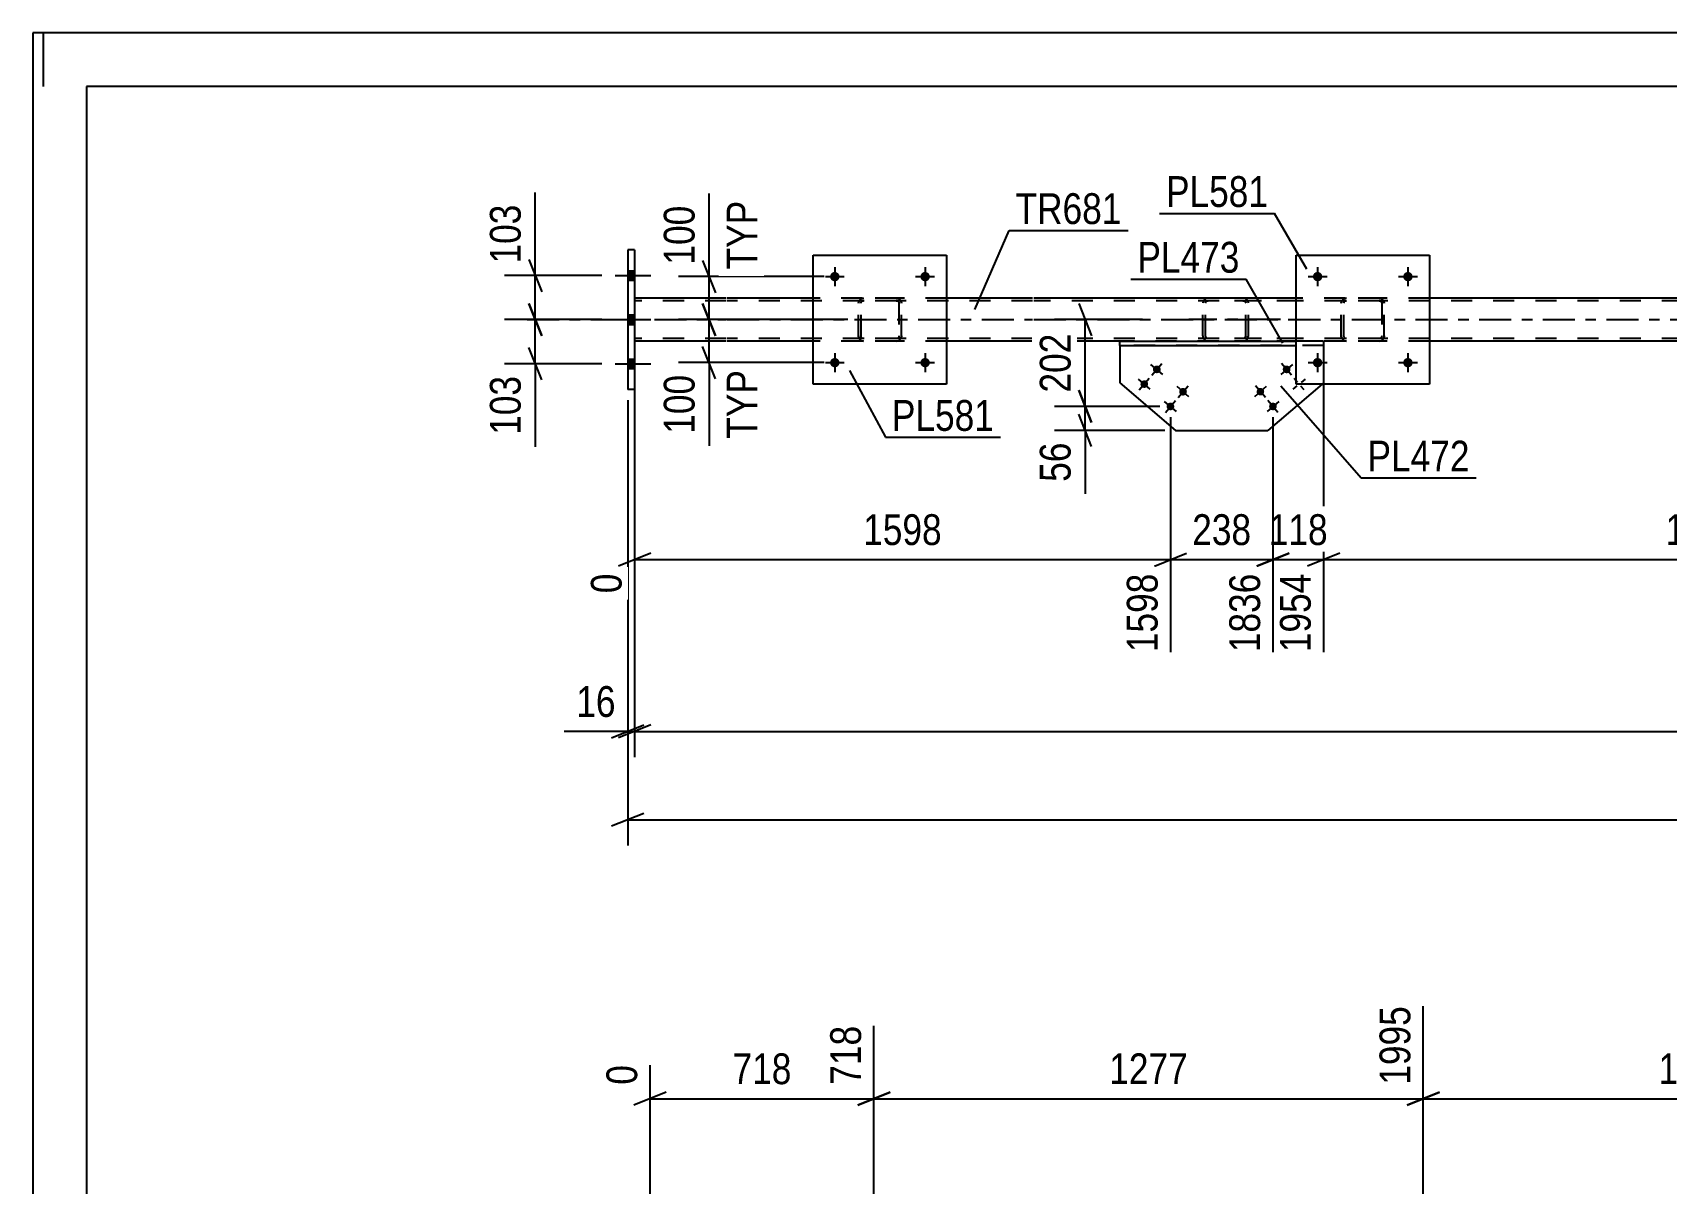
# Model space of a CAD drawing. Header units: millimetres. Extents: x -57 to 784, y -442 to 152.
# Drawn here: x -57.4 to 94.5, y 45.2 to 152.2 of the extents above; entities that cross this region are included whole.
import ezdxf

# ---------------------------------------------------------------- set-up
doc = ezdxf.new("R2010")
doc.units = ezdxf.units.MM
doc.linetypes.add('DXK_LINE_DOT2', pattern=[3.9198, 1.9599, -1.9599])
doc.linetypes.add('DXK_LINE_DOT3', pattern=[5.9187, 2.979, -0.9799, 0.9799, -0.9799])
doc.styles.add('Arial Narrow', font='ARIALN.TTF', dxfattribs={"height": 0.2})

# ---------------------------------------------------------------- blocks, each defined once
blk = doc.blocks.new('Unknown-761523242-1114')
at = {"color": 5, "linetype": 'Continuous'}
for p, q in [((783.59, 152.19), (-57.41, 152.19)), ((-57.41, 152.19), (-57.41, -441.81)), ((-56.41, 147.19), (-56.41, 152.19)), ((778.59, 147.19), (-52.41, 147.19)), ((-52.41, 147.19), (-52.41, -436.81))]:
    blk.add_line(p, q, dxfattribs=at)
blk = doc.blocks.new('Bolt-761523242-2427 - 2393')
at = {"linetype": 'Continuous'}
for points in [[(58.92, 120.65, -1), (59.47, 121.12, -1)], [(56.49, 118.58, -1), (57.03, 119.04, -1)], [(57.65, 117.21, -1), (58.2, 117.67, -1)]]:
    blk.add_hatch(color=1, dxfattribs=at).paths.add_polyline_path(points)
at = {"color": 1, "linetype": 'Continuous'}
for p, q in [((59.74, 121.35), (58.65, 120.42)), ((59.66, 120.34), (58.73, 121.43)), ((59.9, 120.06), (60.21, 119.7)), ((57.31, 119.28), (56.21, 118.34)), ((57.23, 118.26), (56.29, 119.36)), ((59.82, 119.05), (60.18, 119.36)), ((60.83, 118.97), (60.52, 119.33)), ((60.91, 119.98), (60.55, 119.67)), ((58.48, 117.91), (57.38, 116.97)), ((58.39, 116.89), (57.46, 117.99))]:
    blk.add_line(p, q, dxfattribs=at)
blk = doc.blocks.new('Bolt-761523242-2428 - 2393')
at = {"linetype": 'Continuous'}
for points in [[(46.85, 121.12, -1), (47.4, 120.65, -1)], [(45.69, 119.75, -1), (46.23, 119.28, -1)], [(49.29, 119.04, -1), (49.84, 118.58, -1)], [(48.12, 117.67, -1), (48.67, 117.21, -1)]]:
    blk.add_hatch(color=1, dxfattribs=at).paths.add_polyline_path(points)
at = {"color": 1, "linetype": 'Continuous'}
for p, q in [((45.49, 118.97), (46.43, 120.06)), ((47.68, 120.42), (46.58, 121.35)), ((46.66, 120.34), (47.59, 121.43)), ((46.51, 119.05), (45.41, 119.98)), ((50.11, 118.34), (49.02, 119.28)), ((49.1, 118.26), (50.03, 119.36)), ((48.95, 116.97), (47.85, 117.91)), ((47.93, 116.89), (48.86, 117.99))]:
    blk.add_line(p, q, dxfattribs=at)
blk = doc.blocks.new('Bolt-761523242-2451 - 2393')
at = {"linetype": 'Continuous'}
for points in [[(62.52, 129.51, -1), (61.64, 129.51, -1)], [(70.92, 129.51, -1), (70.04, 129.51, -1)]]:
    blk.add_hatch(color=1, dxfattribs=at).paths.add_polyline_path(points)
at = {"color": 1, "linetype": 'Continuous'}
for p, q in [((61.2, 129.51), (62.96, 129.51)), ((62.08, 130.39), (62.08, 128.63)), ((69.6, 129.51), (71.36, 129.51)), ((70.48, 130.39), (70.48, 128.63))]:
    blk.add_line(p, q, dxfattribs=at)
blk = doc.blocks.new('Bolt-761523242-2452 - 2393')
at = {"linetype": 'Continuous'}
for points in [[(62.52, 121.51, -1), (61.64, 121.51, -1)], [(70.92, 121.51, -1), (70.04, 121.51, -1)]]:
    blk.add_hatch(color=1, dxfattribs=at).paths.add_polyline_path(points)
at = {"color": 1, "linetype": 'Continuous'}
for p, q in [((62.08, 122.39), (62.08, 120.63)), ((70.48, 122.39), (70.48, 120.63)), ((61.2, 121.51), (62.96, 121.51)), ((69.6, 121.51), (71.36, 121.51))]:
    blk.add_line(p, q, dxfattribs=at)
blk = doc.blocks.new('Bolt-761523242-2453 - 2393')
at = {"linetype": 'Continuous'}
for points in [[(17.62, 129.51, -1), (16.74, 129.51, -1)], [(26.02, 129.51, -1), (25.14, 129.51, -1)]]:
    blk.add_hatch(color=1, dxfattribs=at).paths.add_polyline_path(points)
at = {"color": 1, "linetype": 'Continuous'}
for p, q in [((16.3, 129.51), (18.06, 129.51)), ((17.18, 130.39), (17.18, 128.63)), ((24.7, 129.51), (26.46, 129.51)), ((25.58, 130.39), (25.58, 128.63))]:
    blk.add_line(p, q, dxfattribs=at)
blk = doc.blocks.new('Bolt-761523242-2454 - 2393')
at = {"linetype": 'Continuous'}
for points in [[(17.62, 121.51, -1), (16.74, 121.51, -1)], [(26.02, 121.51, -1), (25.14, 121.51, -1)]]:
    blk.add_hatch(color=1, dxfattribs=at).paths.add_polyline_path(points)
at = {"color": 1, "linetype": 'Continuous'}
for p, q in [((17.18, 122.39), (17.18, 120.63)), ((25.58, 122.39), (25.58, 120.63)), ((16.3, 121.51), (18.06, 121.51)), ((24.7, 121.51), (26.46, 121.51))]:
    blk.add_line(p, q, dxfattribs=at)
blk = doc.blocks.new('Bolt-761523242-2460 - 2393')
at = {"linetype": 'Continuous'}
for points in [[(-1.44, 129.17), (-1.44, 130.05), (-2.08, 130.05), (-2.08, 129.17)], [(-1.44, 129.17), (-1.44, 130.05), (-2.08, 130.05), (-2.08, 129.17)], [(-1.44, 129.17), (-1.44, 130.05), (-2.08, 130.05), (-2.08, 129.17)], [(-1.44, 125.07), (-1.44, 125.95), (-2.08, 125.95), (-2.08, 125.07)], [(-1.44, 125.07), (-1.44, 125.95), (-2.08, 125.95), (-2.08, 125.07)], [(-1.44, 120.97), (-1.44, 121.85), (-2.08, 121.85), (-2.08, 120.97)], [(-1.44, 120.97), (-1.44, 121.85), (-2.08, 121.85), (-2.08, 120.97)], [(-1.44, 120.97), (-1.44, 121.85), (-2.08, 121.85), (-2.08, 120.97)]]:
    blk.add_hatch(color=1, dxfattribs=at).paths.add_polyline_path(points)
at = {"color": 1, "linetype": 'Continuous'}
for p, q in [((-3.24, 129.61), (0.08, 129.61)), ((-3.24, 129.61), (0.08, 129.61)), ((-3.24, 129.61), (0.08, 129.61)), ((-2.08, 130.05), (-1.44, 130.05)), ((-2.08, 130.05), (-1.44, 130.05)), ((-2.08, 130.05), (-1.44, 130.05)), ((-2.08, 129.17), (-1.44, 129.17)), ((-2.08, 129.17), (-1.44, 129.17)), ((-2.08, 129.17), (-1.44, 129.17)), ((-3.24, 125.51), (0.08, 125.51)), ((-3.24, 125.51), (0.08, 125.51)), ((-2.08, 125.95), (-1.44, 125.95)), ((-2.08, 125.95), (-1.44, 125.95)), ((-2.08, 125.07), (-1.44, 125.07)), ((-2.08, 125.07), (-1.44, 125.07)), ((-2.08, 121.85), (-1.44, 121.85)), ((-2.08, 121.85), (-1.44, 121.85)), ((-2.08, 121.85), (-1.44, 121.85)), ((-3.24, 121.41), (0.08, 121.41)), ((-3.24, 121.41), (0.08, 121.41)), ((-3.24, 121.41), (0.08, 121.41)), ((-2.08, 120.97), (-1.44, 120.97)), ((-2.08, 120.97), (-1.44, 120.97)), ((-2.08, 120.97), (-1.44, 120.97))]:
    blk.add_line(p, q, dxfattribs=at)
blk = doc.blocks.new('Part-761523242-2528 - 2393')
at = {"color": 2, "linetype": 'Continuous'}
for p, q in [((43.68, 123.11), (43.68, 119.62)), ((43.68, 119.62), (48.86, 115.21)), ((62.51, 119.51), (57.46, 115.21)), ((48.86, 115.21), (57.46, 115.21))]:
    blk.add_line(p, q, dxfattribs=at)
at = {"color": 7, "linetype": 'DXK_LINE_DOT2'}
for p, q in [((62.64, 123.11), (43.68, 123.11)), ((62.64, 123.11), (62.64, 119.62)), ((62.64, 119.62), (62.51, 119.51))]:
    blk.add_line(p, q, dxfattribs=at)
blk = doc.blocks.new('Part-761523242-2622 - 2393')
at = {"color": 2, "linetype": 'Continuous'}
for p, q in [((60.08, 119.51), (60.08, 131.51)), ((60.08, 131.51), (72.48, 131.51)), ((72.48, 131.51), (72.48, 119.51)), ((72.48, 119.51), (60.08, 119.51))]:
    blk.add_line(p, q, dxfattribs=at)
blk = doc.blocks.new('Part-761523242-2623 - 2393')
at = {"color": 7, "linetype": 'DXK_LINE_DOT2'}
for p, q in [((64.28, 127.03), (64.31, 127.21)), ((64.31, 127.21), (64.28, 127.03)), ((64.28, 123.99), (64.28, 127.03)), ((64.52, 127.03), (64.54, 127.12)), ((64.52, 123.99), (64.52, 127.03)), ((64.54, 127.12), (64.59, 127.2)), ((64.57, 127.47), (64.76, 127.51)), ((64.76, 127.51), (64.57, 127.47)), ((64.59, 127.2), (64.67, 127.25)), ((64.67, 127.25), (64.76, 127.27)), ((67.8, 127.51), (64.76, 127.51)), ((67.8, 127.27), (64.76, 127.27)), ((67.8, 127.51), (67.98, 127.47)), ((67.98, 127.47), (67.8, 127.51)), ((67.8, 127.27), (67.89, 127.25)), ((67.89, 127.25), (67.97, 127.2)), ((67.97, 127.2), (68.02, 127.12)), ((68.02, 127.12), (68.04, 127.03)), ((68.04, 127.03), (68.04, 123.99)), ((68.24, 127.21), (68.28, 127.03)), ((68.28, 127.03), (68.24, 127.21)), ((68.28, 123.99), (68.28, 127.03)), ((64.31, 123.8), (64.28, 123.99)), ((64.28, 123.99), (64.31, 123.8)), ((64.54, 123.89), (64.52, 123.99)), ((64.59, 123.82), (64.54, 123.89)), ((64.76, 123.51), (64.57, 123.54)), ((64.57, 123.54), (64.76, 123.51)), ((64.67, 123.76), (64.59, 123.82)), ((64.76, 123.75), (64.67, 123.76)), ((67.8, 123.75), (64.76, 123.75)), ((67.8, 123.51), (64.76, 123.51)), ((67.89, 123.76), (67.8, 123.75)), ((67.98, 123.54), (67.8, 123.51)), ((67.8, 123.51), (67.98, 123.54)), ((67.97, 123.82), (67.89, 123.76)), ((68.02, 123.89), (67.97, 123.82)), ((68.04, 123.99), (68.02, 123.89)), ((68.28, 123.99), (68.24, 123.8)), ((68.24, 123.8), (68.28, 123.99))]:
    blk.add_line(p, q, dxfattribs=at)
at = {"color": 7, "linetype": 'DXK_LINE_DOT3'}
blk.add_line((66.28, 125.51), (66.28, 125.51), dxfattribs=at)
at = {"color": 7, "linetype": 'DXK_LINE_DOT2'}
for centre, start, end in [((64.76, 127.03), 112.5, 157.5), ((64.76, 127.03), 112.5, 157.5), ((67.8, 127.03), 22.5, 67.5), ((67.8, 127.03), 22.5, 67.5), ((64.76, 123.99), 202.5, 247.5), ((64.76, 123.99), 202.5, 247.5), ((67.8, 123.99), 292.5, 337.5), ((67.8, 123.99), 292.5, 337.5)]:
    blk.add_arc(centre, 0.48, start, end, dxfattribs=at)
blk = doc.blocks.new('Part-761523242-2628 - 2393')
at = {"color": 2, "linetype": 'Continuous'}
for p, q in [((15.18, 119.51), (15.18, 131.51)), ((15.18, 131.51), (27.58, 131.51)), ((27.58, 131.51), (27.58, 119.51)), ((27.58, 119.51), (15.18, 119.51))]:
    blk.add_line(p, q, dxfattribs=at)
blk = doc.blocks.new('Part-761523242-2629 - 2393')
at = {"color": 7, "linetype": 'DXK_LINE_DOT2'}
for p, q in [((19.38, 127.03), (19.42, 127.21)), ((19.42, 127.21), (19.38, 127.03)), ((19.38, 123.99), (19.38, 127.03)), ((19.62, 127.03), (19.64, 127.12)), ((19.62, 123.99), (19.62, 127.03)), ((19.64, 127.12), (19.69, 127.2)), ((19.68, 127.47), (19.86, 127.51)), ((19.86, 127.51), (19.68, 127.47)), ((19.69, 127.2), (19.77, 127.25)), ((19.77, 127.25), (19.86, 127.27)), ((22.9, 127.51), (19.86, 127.51)), ((22.9, 127.27), (19.86, 127.27)), ((22.9, 127.51), (23.09, 127.47)), ((23.09, 127.47), (22.9, 127.51)), ((22.9, 127.27), (22.99, 127.25)), ((22.99, 127.25), (23.07, 127.2)), ((23.07, 127.2), (23.12, 127.12)), ((23.12, 127.12), (23.14, 127.03)), ((23.14, 127.03), (23.14, 123.99)), ((23.35, 127.21), (23.38, 127.03)), ((23.38, 127.03), (23.35, 127.21)), ((23.38, 123.99), (23.38, 127.03)), ((19.42, 123.8), (19.38, 123.99)), ((19.38, 123.99), (19.42, 123.8)), ((19.64, 123.89), (19.62, 123.99)), ((19.69, 123.82), (19.64, 123.89)), ((19.86, 123.51), (19.68, 123.54)), ((19.68, 123.54), (19.86, 123.51)), ((19.77, 123.76), (19.69, 123.82)), ((19.86, 123.75), (19.77, 123.76)), ((22.9, 123.75), (19.86, 123.75)), ((22.9, 123.51), (19.86, 123.51)), ((22.99, 123.76), (22.9, 123.75)), ((23.09, 123.54), (22.9, 123.51)), ((22.9, 123.51), (23.09, 123.54)), ((23.07, 123.82), (22.99, 123.76)), ((23.12, 123.89), (23.07, 123.82)), ((23.14, 123.99), (23.12, 123.89)), ((23.38, 123.99), (23.35, 123.8)), ((23.35, 123.8), (23.38, 123.99))]:
    blk.add_line(p, q, dxfattribs=at)
at = {"color": 7, "linetype": 'DXK_LINE_DOT3'}
blk.add_line((21.38, 125.51), (21.38, 125.51), dxfattribs=at)
at = {"color": 7, "linetype": 'DXK_LINE_DOT2'}
for centre, start, end in [((19.86, 127.03), 112.5, 157.5), ((19.86, 127.03), 112.5, 157.5), ((22.9, 127.03), 22.5, 67.5), ((22.9, 127.03), 22.5, 67.5), ((19.86, 123.99), 202.5, 247.5), ((19.86, 123.99), 202.5, 247.5), ((22.9, 123.99), 292.5, 337.5), ((22.9, 123.99), 292.5, 337.5)]:
    blk.add_arc(centre, 0.48, start, end, dxfattribs=at)
blk = doc.blocks.new('Part-761523242-2703 - 2393')
at = {"color": 2, "linetype": 'Continuous'}
for p, q in [((43.68, 123.11), (43.68, 123.51)), ((43.68, 123.51), (60.08, 123.51)), ((43.68, 123.11), (60.08, 123.11))]:
    blk.add_line(p, q, dxfattribs=at)
at = {"color": 7, "linetype": 'DXK_LINE_DOT2'}
for p, q in [((62.64, 123.51), (60.08, 123.51)), ((62.64, 123.11), (60.08, 123.11)), ((62.64, 123.51), (62.64, 123.11))]:
    blk.add_line(p, q, dxfattribs=at)
blk = doc.blocks.new('Part-761523242-2737 - 2393')
at = {"color": 2, "linetype": 'Continuous'}
for p, q in [((-1.44, 132.01), (-2.08, 132.01)), ((-2.08, 132.01), (-2.08, 119.01)), ((-1.44, 132.01), (-1.44, 119.01)), ((-1.44, 119.01), (-2.08, 119.01))]:
    blk.add_line(p, q, dxfattribs=at)
blk = doc.blocks.new('Part-761523242-2753 - 2393')
at = {"color": 2, "linetype": 'Continuous'}
for p, q in [((7.08, 127.51), (-1.44, 127.51)), ((15.18, 127.51), (7.18, 127.51)), ((35.58, 127.51), (27.58, 127.51)), ((60.08, 127.51), (35.68, 127.51)), ((111.16, 127.51), (72.48, 127.51)), ((7.08, 123.51), (-1.44, 123.51)), ((15.18, 123.51), (7.18, 123.51)), ((35.58, 123.51), (27.58, 123.51)), ((43.68, 123.51), (35.68, 123.51)), ((111.16, 123.51), (72.48, 123.51))]:
    blk.add_line(p, q, dxfattribs=at)
at = {"color": 7, "linetype": 'DXK_LINE_DOT2'}
for p, q in [((-1.44, 127.51), (-1.44, 123.51)), ((7.08, 127.27), (-1.44, 127.27)), ((35.58, 127.27), (7.18, 127.27)), ((27.58, 127.51), (15.18, 127.51)), ((695.78, 127.27), (35.68, 127.27)), ((72.48, 127.51), (60.08, 127.51)), ((7.08, 123.75), (-1.44, 123.75)), ((35.58, 123.75), (7.18, 123.75)), ((27.58, 123.51), (15.18, 123.51)), ((695.78, 123.75), (35.68, 123.75)), ((72.48, 123.51), (43.68, 123.51))]:
    blk.add_line(p, q, dxfattribs=at)
at = {"color": 7, "linetype": 'DXK_LINE_DOT3'}
for p, q in [((-11.44, 125.51), (7.08, 125.51)), ((7.18, 125.51), (35.58, 125.51)), ((35.68, 125.51), (705.78, 125.51))]:
    blk.add_line(p, q, dxfattribs=at)
blk = doc.blocks.new('Part-761523242-2766 - 2393')
at = {"color": 7, "linetype": 'DXK_LINE_DOT2'}
for p, q in [((51.43, 127.2), (51.4, 127.03)), ((51.4, 123.99), (51.4, 127.03)), ((51.44, 127.21), (51.43, 127.2)), ((51.65, 127.03), (51.67, 127.12)), ((51.65, 123.99), (51.65, 127.03)), ((51.67, 127.12), (51.73, 127.2)), ((51.91, 127.51), (51.71, 127.47)), ((51.73, 127.2), (51.81, 127.25)), ((51.81, 127.25), (51.91, 127.27)), ((60.24, 127.51), (51.91, 127.51)), ((60.24, 127.27), (51.91, 127.27)), ((55.34, 127.47), (55.14, 127.51)), ((55.14, 127.27), (55.24, 127.25)), ((55.24, 127.25), (55.32, 127.2)), ((55.32, 127.2), (55.38, 127.12)), ((55.38, 127.12), (55.4, 127.03)), ((55.4, 123.99), (55.4, 127.03)), ((55.62, 127.2), (55.61, 127.21)), ((55.65, 127.03), (55.62, 127.2)), ((55.65, 123.99), (55.65, 127.03)), ((51.4, 123.99), (51.42, 123.9)), ((51.42, 123.9), (51.44, 123.8)), ((51.67, 123.9), (51.65, 123.99)), ((51.73, 123.82), (51.67, 123.9)), ((51.71, 123.54), (51.91, 123.51)), ((51.81, 123.77), (51.73, 123.82)), ((51.91, 123.75), (51.81, 123.77)), ((60.24, 123.75), (51.91, 123.75)), ((60.24, 123.51), (51.91, 123.51)), ((55.24, 123.77), (55.14, 123.75)), ((55.14, 123.51), (55.34, 123.54)), ((55.32, 123.82), (55.24, 123.77)), ((55.38, 123.9), (55.32, 123.82)), ((55.4, 123.99), (55.38, 123.9)), ((55.61, 123.8), (55.63, 123.9)), ((55.63, 123.9), (55.65, 123.99))]:
    blk.add_line(p, q, dxfattribs=at)
at = {"color": 7, "linetype": 'DXK_LINE_DOT3'}
blk.add_line((58.63, 125.51), (50.11, 125.51), dxfattribs=at)
at = {"color": 7, "linetype": 'DXK_LINE_DOT2'}
for centre, start, end in [((51.89, 127.01), 110.7583, 155.68), ((55.16, 127.01), 24.32, 69.2417), ((51.89, 124.01), 204.32, 249.2417), ((55.16, 124.01), 290.7583, 335.68)]:
    blk.add_arc(centre, 0.496, start, end, dxfattribs=at)
blk = doc.blocks.new('StraightDimension-761523242-30053 - 2393')
at = {"color": 7, "linetype": 'Continuous'}
for p, q in [((39.86, 127.01), (41.06, 124.01)), ((45.81, 125.51), (37.61, 125.51)), ((40.46, 117.44), (40.46, 125.51)), ((41.06, 115.94), (39.86, 118.94)), ((47.4, 117.44), (37.61, 117.44))]:
    blk.add_line(p, q, dxfattribs=at)
at = {"color": 0}
blk.add_wipeout([(39.71, 124.82), (35.51, 124.82), (35.51, 118.13), (39.71, 118.13)], dxfattribs=at)
at = {"color": 3, "style": 'Arial Narrow'}
blk.add_text('202', height=2.863, rotation=90.0002, dxfattribs=at).set_placement((39.11, 118.73))
blk = doc.blocks.new('StraightDimension-761523242-29804 - 2393')
at = {"color": 7, "linetype": 'Continuous'}
for p, q in [((62.64, 122.11), (62.64, 94.59)), ((133.53, 116.44), (133.53, 94.59)), ((64.14, 103.8), (61.14, 102.6)), ((132.03, 102.6), (135.03, 103.8)), ((62.64, 103.2), (133.53, 103.2))]:
    blk.add_line(p, q, dxfattribs=at)
at = {"color": 0}
blk.add_wipeout([(102.34, 103.95), (102.34, 108.15), (93.83, 108.15), (93.83, 103.95)], dxfattribs=at)
at = {"color": 0, "linetype": 'Continuous'}
blk.add_wipeout([(132.93, 102.5), (128.73, 102.5), (128.73, 93.99), (132.93, 93.99)], dxfattribs=at)
at = {"color": 3, "style": 'Arial Narrow'}
blk.add_text('1772', height=2.863, dxfattribs=at).set_placement((94.43, 104.55))
at = {"color": 3, "linetype": 'Continuous', "style": 'Arial Narrow'}
blk.add_text('3726', height=2.863, rotation=90.0002, dxfattribs=at).set_placement((132.33, 94.59))
blk = doc.blocks.new('StraightDimension-761523242-11061 - 2393')
at = {"color": 7, "linetype": 'Continuous'}
for p, q in [((-11.28, 127.01), (-10.08, 124.01)), ((-4.48, 125.51), (-13.53, 125.51)), ((-10.68, 121.41), (-10.68, 125.51)), ((-10.08, 119.91), (-11.28, 122.91)), ((-4.48, 121.41), (-13.53, 121.41))]:
    blk.add_line(p, q, dxfattribs=at)
at = {"color": 0}
blk.add_wipeout([(-11.43, 120.88), (-15.63, 120.88), (-15.63, 114.2), (-11.43, 114.2)], dxfattribs=at)
at = {"color": 7, "linetype": 'Continuous'}
blk.add_line((-10.68, 121.41), (-10.68, 113.67), dxfattribs=at)
blk.add_line((-10.68, 121.41), (-10.68, 113.67), dxfattribs=at)
at = {"color": 3, "style": 'Arial Narrow'}
blk.add_text('103', height=2.863, rotation=90.0002, dxfattribs=at).set_placement((-12.03, 114.8))
blk = doc.blocks.new('StraightDimension-761523242-3595 - 2393')
at = {"color": 7, "linetype": 'Continuous'}
for p, q in [((-2.08, 118.01), (-2.08, 76.6)), ((-0.58, 79.6), (-3.58, 78.4)), ((-2.08, 79), (696.42, 79))]:
    blk.add_line(p, q, dxfattribs=at)
blk = doc.blocks.new('StraightDimension-761523242-11107 - 2393')
at = {"color": 7, "linetype": 'Continuous'}
for p, q in [((-1.44, 118.01), (-1.44, 84.82)), ((0.06, 87.82), (-2.94, 86.62)), ((-1.44, 87.22), (695.78, 87.22))]:
    blk.add_line(p, q, dxfattribs=at)
blk = doc.blocks.new('StraightDimension-761523242-29805 - 2393')
at = {"color": 7, "linetype": 'Continuous'}
for p, q in [((62.64, 122.11), (62.64, 94.59)), ((57.93, 116.44), (57.93, 94.59)), ((56.43, 102.6), (59.43, 103.8)), ((64.14, 103.8), (61.14, 102.6)), ((57.93, 103.2), (62.64, 103.2))]:
    blk.add_line(p, q, dxfattribs=at)
at = {"color": 0}
blk.add_wipeout([(63.63, 103.95), (63.63, 108.15), (56.94, 108.15), (56.94, 103.95)], dxfattribs=at)
at = {"color": 0, "linetype": 'Continuous'}
blk.add_wipeout([(62.04, 102.5), (57.84, 102.5), (57.84, 93.99), (62.04, 93.99)], dxfattribs=at)
at = {"color": 3, "style": 'Arial Narrow'}
blk.add_text('118', height=2.863, dxfattribs=at).set_placement((57.54, 104.55))
at = {"color": 3, "linetype": 'Continuous', "style": 'Arial Narrow'}
blk.add_text('1954', height=2.863, rotation=90.0002, dxfattribs=at).set_placement((61.44, 94.59))
blk = doc.blocks.new('StraightDimension-761523242-11063 - 2393')
at = {"color": 7, "linetype": 'Continuous'}
for p, q in [((-11.28, 131.11), (-10.08, 128.11)), ((-4.48, 129.61), (-13.53, 129.61)), ((-10.68, 125.51), (-10.68, 129.61)), ((-10.08, 124.01), (-11.28, 127.01)), ((-4.48, 125.51), (-13.53, 125.51))]:
    blk.add_line(p, q, dxfattribs=at)
at = {"color": 0}
blk.add_wipeout([(-11.43, 136.82), (-15.63, 136.82), (-15.63, 130.13), (-11.43, 130.13)], dxfattribs=at)
at = {"color": 7, "linetype": 'Continuous'}
blk.add_line((-10.68, 129.61), (-10.68, 137.34), dxfattribs=at)
blk.add_line((-10.68, 129.61), (-10.68, 137.34), dxfattribs=at)
at = {"color": 3, "style": 'Arial Narrow'}
blk.add_text('103', height=2.863, rotation=90.0002, dxfattribs=at).set_placement((-12.03, 130.73))
blk = doc.blocks.new('StraightDimension-761523242-2795 - 2393')
at = {"color": 7, "linetype": 'Continuous'}
for p, q in [((4.89, 131.01), (6.09, 128.01)), ((16.18, 129.51), (2.64, 129.51)), ((5.49, 125.51), (5.49, 129.51)), ((6.09, 124.01), (4.89, 127.01)), ((18.38, 125.51), (2.64, 125.51))]:
    blk.add_line(p, q, dxfattribs=at)
at = {"color": 0, "linetype": 'Continuous'}
blk.add_wipeout([(10.59, 137.17), (6.39, 137.17), (6.39, 129.58), (10.59, 129.58)], dxfattribs=at)
at = {"color": 0}
blk.add_wipeout([(4.74, 136.72), (0.54, 136.72), (0.54, 130.03), (4.74, 130.03)], dxfattribs=at)
at = {"color": 7, "linetype": 'Continuous'}
blk.add_line((5.49, 129.51), (5.49, 137.24), dxfattribs=at)
blk.add_line((5.49, 129.51), (5.49, 137.24), dxfattribs=at)
at = {"color": 3, "style": 'Arial Narrow'}
blk.add_text('100', height=2.863, rotation=90.0002, dxfattribs=at).set_placement((4.14, 130.63))
at = {"color": 3, "linetype": 'Continuous', "style": 'Arial Narrow'}
blk.add_text('TYP', height=2.863, rotation=90.0002, dxfattribs=at).set_placement((9.99, 130.18))
blk = doc.blocks.new('StraightDimension-761523242-2811 - 2393')
at = {"color": 7, "linetype": 'Continuous'}
for p, q in [((4.89, 127.01), (6.09, 124.01)), ((18.38, 125.51), (2.64, 125.51)), ((5.49, 121.51), (5.49, 125.51)), ((6.09, 120.01), (4.89, 123.01)), ((16.18, 121.51), (2.64, 121.51))]:
    blk.add_line(p, q, dxfattribs=at)
at = {"color": 0}
blk.add_wipeout([(4.74, 120.98), (0.54, 120.98), (0.54, 114.3), (4.74, 114.3)], dxfattribs=at)
at = {"color": 0, "linetype": 'Continuous'}
blk.add_wipeout([(10.59, 121.43), (6.39, 121.43), (6.39, 113.84), (10.59, 113.84)], dxfattribs=at)
at = {"color": 7, "linetype": 'Continuous'}
blk.add_line((5.49, 121.51), (5.49, 113.77), dxfattribs=at)
blk.add_line((5.49, 121.51), (5.49, 113.77), dxfattribs=at)
at = {"color": 3, "style": 'Arial Narrow'}
blk.add_text('100', height=2.863, rotation=90.0002, dxfattribs=at).set_placement((4.14, 114.9))
at = {"color": 3, "linetype": 'Continuous', "style": 'Arial Narrow'}
blk.add_text('TYP', height=2.863, rotation=90.0002, dxfattribs=at).set_placement((9.99, 114.44))
blk = doc.blocks.new('StraightDimension-761523242-11108 - 2393')
at = {"color": 7, "linetype": 'Continuous'}
for p, q in [((-2.08, 118.01), (-2.08, 84.82)), ((-1.44, 118.01), (-1.44, 84.82)), ((-3.58, 86.62), (-0.58, 87.82)), ((0.06, 87.82), (-2.94, 86.62)), ((-2.08, 87.22), (-1.44, 87.22))]:
    blk.add_line(p, q, dxfattribs=at)
at = {"color": 0}
blk.add_wipeout([(-2.6, 87.97), (-2.6, 92.17), (-7.46, 92.17), (-7.46, 87.97)], dxfattribs=at)
at = {"color": 7, "linetype": 'Continuous'}
blk.add_line((-2.08, 87.22), (-7.98, 87.22), dxfattribs=at)
blk.add_line((-2.08, 87.22), (-7.98, 87.22), dxfattribs=at)
at = {"color": 3, "style": 'Arial Narrow'}
blk.add_text('16', height=2.863, dxfattribs=at).set_placement((-6.86, 88.57))
blk = doc.blocks.new('StraightDimension-761523242-29806 - 2393')
at = {"color": 7, "linetype": 'Continuous'}
for p, q in [((48.4, 116.44), (48.4, 94.59)), ((57.93, 116.44), (57.93, 94.59)), ((46.9, 102.6), (49.9, 103.8)), ((59.43, 103.8), (56.43, 102.6)), ((48.4, 103.2), (57.93, 103.2))]:
    blk.add_line(p, q, dxfattribs=at)
at = {"color": 0}
blk.add_wipeout([(56.5, 103.95), (56.5, 108.15), (49.82, 108.15), (49.82, 103.95)], dxfattribs=at)
at = {"color": 0, "linetype": 'Continuous'}
blk.add_wipeout([(57.33, 102.5), (53.13, 102.5), (53.13, 93.99), (57.33, 93.99)], dxfattribs=at)
at = {"color": 3, "style": 'Arial Narrow'}
blk.add_text('238', height=2.863, dxfattribs=at).set_placement((50.42, 104.55))
at = {"color": 3, "linetype": 'Continuous', "style": 'Arial Narrow'}
blk.add_text('1836', height=2.863, rotation=90.0002, dxfattribs=at).set_placement((56.73, 94.59))
blk = doc.blocks.new('StraightDimension-761523242-29807 - 2393')
at = {"color": 7, "linetype": 'Continuous'}
for p, q in [((-1.44, 122.51), (-1.44, 100.07)), ((48.4, 116.44), (48.4, 94.59)), ((0.06, 103.8), (-2.94, 102.6)), ((46.9, 102.6), (49.9, 103.8)), ((-1.44, 103.2), (48.4, 103.2))]:
    blk.add_line(p, q, dxfattribs=at)
at = {"color": 0}
blk.add_wipeout([(27.74, 103.95), (27.74, 108.15), (19.22, 108.15), (19.22, 103.95)], dxfattribs=at)
at = {"color": 0, "linetype": 'Continuous'}
for points in [[(-2.04, 102.5), (-6.24, 102.5), (-6.24, 99.47), (-2.04, 99.47)], [(47.8, 102.5), (43.6, 102.5), (43.6, 93.99), (47.8, 93.99)]]:
    blk.add_wipeout(points, dxfattribs=at)
at = {"color": 3, "style": 'Arial Narrow'}
blk.add_text('1598', height=2.863, dxfattribs=at).set_placement((19.82, 104.55))
at = {"color": 3, "linetype": 'Continuous', "style": 'Arial Narrow'}
for s, height, p in [('0', 2.86, (-2.64, 100.07)), ('1598', 2.863, (47.2, 94.59))]:
    blk.add_text(s, height=height, rotation=90.0002, dxfattribs=at).set_placement(p)
blk = doc.blocks.new('StraightDimension-761523242-30054 - 2393')
at = {"color": 7, "linetype": 'Continuous'}
for p, q in [((39.86, 118.94), (41.06, 115.94)), ((47.4, 117.44), (37.61, 117.44)), ((40.46, 115.21), (40.46, 117.44)), ((41.06, 113.71), (39.86, 116.71)), ((47.86, 115.21), (37.61, 115.21))]:
    blk.add_line(p, q, dxfattribs=at)
at = {"color": 0}
blk.add_wipeout([(39.71, 114.68), (35.51, 114.68), (35.51, 109.83), (39.71, 109.83)], dxfattribs=at)
at = {"color": 7, "linetype": 'Continuous'}
blk.add_line((40.46, 115.21), (40.46, 109.3), dxfattribs=at)
blk.add_line((40.46, 115.21), (40.46, 109.3), dxfattribs=at)
at = {"color": 3, "style": 'Arial Narrow'}
blk.add_text('56', height=2.863, rotation=90.0002, dxfattribs=at).set_placement((39.11, 110.43))
blk = doc.blocks.new('StraightDimension-761523242-13682 - 5969')
at = {"color": 7, "linetype": 'Continuous'}
for p, q in [((20.82, 10.84), (20.82, 59.85)), ((0, 3), (0, 56.2)), ((1.5, 53.67), (-1.5, 52.47)), ((19.32, 52.47), (22.32, 53.67)), ((0, 53.07), (20.82, 53.07))]:
    blk.add_line(p, q, dxfattribs=at)
at = {"color": 0, "linetype": 'Continuous'}
for points in [[(20.22, 60.45), (16.02, 60.45), (16.02, 53.77), (20.22, 53.77)], [(-0.6, 56.8), (-4.8, 56.8), (-4.8, 53.77), (-0.6, 53.77)]]:
    blk.add_wipeout(points, dxfattribs=at)
at = {"color": 0}
blk.add_wipeout([(13.75, 53.82), (13.75, 58.02), (7.07, 58.02), (7.07, 53.82)], dxfattribs=at)
at = {"color": 3, "linetype": 'Continuous', "style": 'Arial Narrow'}
for s, height, p in [('718', 2.863, (19.62, 54.37)), ('0', 2.86, (-1.2, 54.37))]:
    blk.add_text(s, height=height, rotation=90.0002, dxfattribs=at).set_placement(p)
at = {"color": 3, "style": 'Arial Narrow'}
blk.add_text('718', height=2.863, dxfattribs=at).set_placement((7.67, 54.42))
blk = doc.blocks.new('StraightDimension-761523242-13680 - 5969')
at = {"color": 7, "linetype": 'Continuous'}
for p, q in [((71.9, 10.83), (71.9, 61.68)), ((122.98, 10.84), (122.98, 61.68)), ((73.4, 53.67), (70.4, 52.47)), ((121.48, 52.47), (124.48, 53.67)), ((71.9, 53.07), (122.98, 53.07))]:
    blk.add_line(p, q, dxfattribs=at)
at = {"color": 0, "linetype": 'Continuous'}
blk.add_wipeout([(122.38, 62.28), (118.18, 62.28), (118.18, 53.77), (122.38, 53.77)], dxfattribs=at)
at = {"color": 0}
blk.add_wipeout([(101.7, 53.82), (101.7, 58.02), (93.18, 58.02), (93.18, 53.82)], dxfattribs=at)
at = {"color": 3, "linetype": 'Continuous', "style": 'Arial Narrow'}
blk.add_text('3272', height=2.863, rotation=90.0002, dxfattribs=at).set_placement((121.78, 54.37))
at = {"color": 3, "style": 'Arial Narrow'}
blk.add_text('1277', height=2.863, dxfattribs=at).set_placement((93.78, 54.42))
blk = doc.blocks.new('StraightDimension-761523242-13681 - 5969')
at = {"color": 7, "linetype": 'Continuous'}
for p, q in [((71.9, 10.83), (71.9, 61.68)), ((20.82, 10.84), (20.82, 59.85)), ((22.32, 53.67), (19.32, 52.47)), ((70.4, 52.47), (73.4, 53.67)), ((20.82, 53.07), (71.9, 53.07))]:
    blk.add_line(p, q, dxfattribs=at)
at = {"color": 0, "linetype": 'Continuous'}
blk.add_wipeout([(71.3, 62.28), (67.1, 62.28), (67.1, 53.77), (71.3, 53.77)], dxfattribs=at)
at = {"color": 0}
blk.add_wipeout([(50.62, 53.82), (50.62, 58.02), (42.1, 58.02), (42.1, 53.82)], dxfattribs=at)
at = {"color": 3, "linetype": 'Continuous', "style": 'Arial Narrow'}
blk.add_text('1995', height=2.863, rotation=90.0002, dxfattribs=at).set_placement((70.7, 54.37))
at = {"color": 3, "style": 'Arial Narrow'}
blk.add_text('1277', height=2.863, dxfattribs=at).set_placement((42.7, 54.42))
blk = doc.blocks.new('Mark-761523242-2524 - 2393')
at = {"color": 0}
blk.add_wipeout([(76.23, 111.39), (76.23, 114.39), (66.72, 114.39), (66.72, 111.39)], dxfattribs=at)
blk.add_wipeout([(76.23, 111.39), (76.23, 114.39), (66.72, 114.39), (66.72, 111.39)], dxfattribs=at)
at = {"color": 30, "linetype": 'Continuous'}
for p, q in [((58.65, 119.36), (66.12, 110.79)), ((66.12, 110.79), (76.83, 110.79))]:
    blk.add_line(p, q, dxfattribs=at)
at = {"color": 3, "style": 'Arial Narrow'}
blk.add_text('PL472', height=2.863, dxfattribs=at).set_placement((66.72, 111.39))
blk = doc.blocks.new('Mark-761523242-2618 - 2393')
at = {"color": 0}
blk.add_wipeout([(57.48, 135.99), (57.48, 138.99), (47.98, 138.99), (47.98, 135.99)], dxfattribs=at)
blk.add_wipeout([(57.48, 135.99), (57.48, 138.99), (47.98, 138.99), (47.98, 135.99)], dxfattribs=at)
at = {"color": 30, "linetype": 'Continuous'}
for p in [(47.38, 135.39), (61.08, 130.19)]:
    blk.add_line(p, (58.08, 135.39), dxfattribs=at)
at = {"color": 3, "style": 'Arial Narrow'}
blk.add_text('PL581', height=2.863, dxfattribs=at).set_placement((47.98, 135.99))
blk = doc.blocks.new('Mark-761523242-2624 - 2393')
at = {"color": 0}
blk.add_wipeout([(31.99, 115.17), (31.99, 118.17), (22.49, 118.17), (22.49, 115.17)], dxfattribs=at)
blk.add_wipeout([(31.99, 115.17), (31.99, 118.17), (22.49, 118.17), (22.49, 115.17)], dxfattribs=at)
at = {"color": 30, "linetype": 'Continuous'}
for p, q in [((18.54, 120.79), (21.89, 114.57)), ((21.89, 114.57), (32.59, 114.57))]:
    blk.add_line(p, q, dxfattribs=at)
at = {"color": 3, "style": 'Arial Narrow'}
blk.add_text('PL581', height=2.863, dxfattribs=at).set_placement((22.49, 115.17))
blk = doc.blocks.new('Mark-761523242-2699 - 2393')
at = {"color": 0}
blk.add_wipeout([(54.82, 129.88), (54.82, 132.88), (45.32, 132.88), (45.32, 129.88)], dxfattribs=at)
blk.add_wipeout([(54.82, 129.88), (54.82, 132.88), (45.32, 132.88), (45.32, 129.88)], dxfattribs=at)
at = {"color": 30, "linetype": 'Continuous'}
for p in [(44.72, 129.28), (58.83, 123.31)]:
    blk.add_line(p, (55.42, 129.28), dxfattribs=at)
at = {"color": 3, "style": 'Arial Narrow'}
blk.add_text('PL473', height=2.863, dxfattribs=at).set_placement((45.32, 129.88))
blk = doc.blocks.new('Mark-761523242-2749 - 2393')
at = {"color": 0}
blk.add_wipeout([(43.85, 134.4), (43.85, 137.4), (33.99, 137.4), (33.99, 134.4)], dxfattribs=at)
blk.add_wipeout([(43.85, 134.4), (43.85, 137.4), (33.99, 137.4), (33.99, 134.4)], dxfattribs=at)
at = {"color": 30, "linetype": 'Continuous'}
for p, q in [((30.21, 126.44), (33.39, 133.8)), ((33.39, 133.8), (44.45, 133.8))]:
    blk.add_line(p, q, dxfattribs=at)
at = {"color": 3, "style": 'Arial Narrow'}
blk.add_text('TR681', height=2.863, dxfattribs=at).set_placement((33.99, 134.4))

msp = doc.modelspace()

# ---------------------------------------------------------------- block references
for name in ['Unknown-761523242-1114', 'Part-761523242-2737 - 2393', 'Part-761523242-2628 - 2393', 'Part-761523242-2622 - 2393', 'Part-761523242-2753 - 2393', 'Bolt-761523242-2460 - 2393', 'Bolt-761523242-2453 - 2393', 'Bolt-761523242-2451 - 2393', 'Part-761523242-2629 - 2393', 'Part-761523242-2766 - 2393', 'Part-761523242-2623 - 2393', 'Part-761523242-2703 - 2393', 'Part-761523242-2528 - 2393', 'Bolt-761523242-2454 - 2393', 'Bolt-761523242-2452 - 2393', 'Bolt-761523242-2428 - 2393', 'Bolt-761523242-2427 - 2393']:
    msp.add_blockref(name, (0, 0))

# ---------------------------------------------------------------- next in the draw order: block references
for name in ['Mark-761523242-2618 - 2393', 'StraightDimension-761523242-2795 - 2393', 'StraightDimension-761523242-11061 - 2393', 'StraightDimension-761523242-30053 - 2393', 'StraightDimension-761523242-29804 - 2393', 'StraightDimension-761523242-13680 - 5969', 'StraightDimension-761523242-13682 - 5969']:
    msp.add_blockref(name, (0, 0))

# ---------------------------------------------------------------- next in the draw order: block references
for name in ['StraightDimension-761523242-11063 - 2393', 'Mark-761523242-2699 - 2393', 'StraightDimension-761523242-3595 - 2393', 'StraightDimension-761523242-13681 - 5969']:
    msp.add_blockref(name, (0, 0))

# ---------------------------------------------------------------- next in the draw order: block references
for name in ['Mark-761523242-2749 - 2393', 'StraightDimension-761523242-11107 - 2393']:
    msp.add_blockref(name, (0, 0))

# ---------------------------------------------------------------- next in the draw order: block references
for name in ['StraightDimension-761523242-2811 - 2393', 'StraightDimension-761523242-29805 - 2393']:
    msp.add_blockref(name, (0, 0))

# ---------------------------------------------------------------- next in the draw order: block references
for name in ['StraightDimension-761523242-11108 - 2393', 'StraightDimension-761523242-29806 - 2393']:
    msp.add_blockref(name, (0, 0))

# ---------------------------------------------------------------- next in the draw order: block references
for name in ['StraightDimension-761523242-29807 - 2393', 'Mark-761523242-2524 - 2393']:
    msp.add_blockref(name, (0, 0))

# ---------------------------------------------------------------- next in the draw order: block references
for name in ['Mark-761523242-2624 - 2393', 'StraightDimension-761523242-30054 - 2393']:
    msp.add_blockref(name, (0, 0))

doc.saveas('drawing.dxf')
